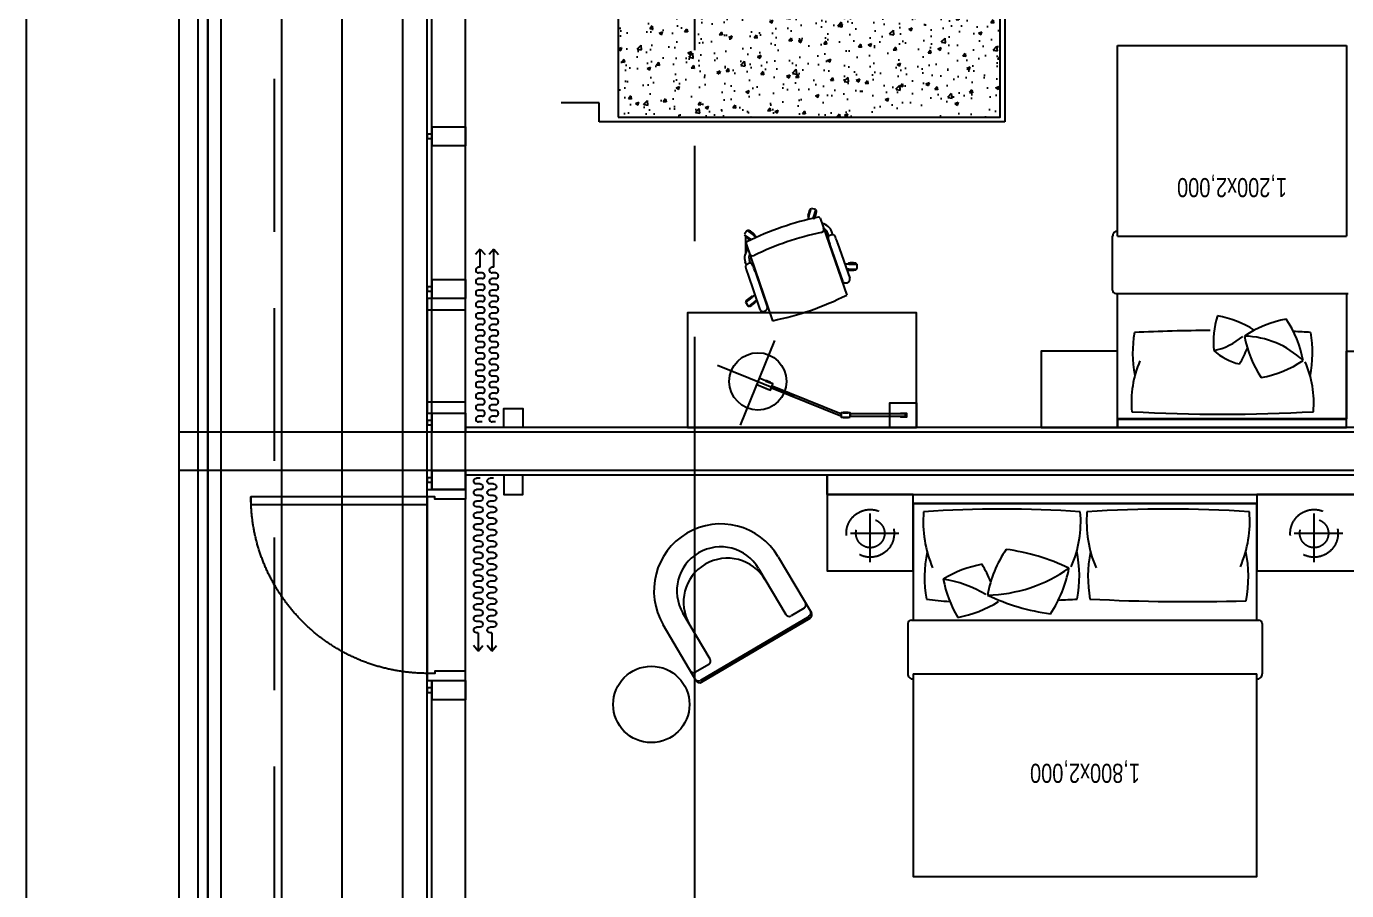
# Model space of a CAD drawing. Header units: millimetres. Extents: x 10000 to 302800, y 6800 to 229018.
# Drawn here: x 175828 to 182743, y 138438 to 142962 of the extents above; entities that cross this region are included whole.
import ezdxf
from ezdxf.enums import TextEntityAlignment as Align

# ---------------------------------------------------------------- set-up
doc = ezdxf.new("R2010")
doc.units = ezdxf.units.MM
doc.header["$LTSCALE"] = 400
doc.header["$MEASUREMENT"] = 0
for name, pattern in [('X-EXT_8F$0$DASHED', [3, 2, -1]), ('X-EXT_8F$0$X-ROOM TYPE-SR-2bay_1$0$PHANTOM2', [1.25, 0.625, -0.125, 0.125, -0.125, 0.125, -0.125]), ('X-GRID_5~ROOF$0$CENTER2', [1.125, 0.75, -0.125, 0.125, -0.125]), ('X-ROOM TYPE-SR-2Bay_2_8F 확장형$0$CONTINOUS', [0]), ('X-ROOM TYPE-SR-2Bay_2_8F 확장형$0$HIDDEN', [0.375, 0.25, -0.125]), ('X-ROOM TYPE-SR-3Bay_8F 확장형$0$CONTINOUS', [0]), ('X-ROOM TYPE-SR-3Bay_8F 확장형$0$X-ROOM TYPE-SR-3Bay$0$X-ROOM TYPE-SR-3Bay$0$HIDDEN2', [4.7625, 3.175, -1.5875])]:
    doc.linetypes.add(name, pattern=pattern)
doc.layers.get('0').update_dxf_attribs({"linetype": 'CONTINUOUS'})
for name, color, linetype in [('A-DIM1', 7, 'CONTINUOUS'), ('X-COL-8F$0$A-COL', 2, 'CONTINUOUS'), ('X-COL-8F$0$A-HAT', 252, 'CONTINUOUS'), ('X-EXT_8F$0$A-254', 254, 'CONTINUOUS'), ('X-EXT_8F$0$A-ELE3', 4, 'CONTINUOUS'), ('X-EXT_8F$0$A-ELE4', 8, 'CONTINUOUS'), ('X-EXT_8F$0$A-ELES', 252, 'CONTINUOUS'), ('X-EXT_8F$0$A-OVHD', 7, 'X-EXT_8F$0$DASHED'), ('X-EXT_8F$0$A-WIN', 6, 'CONTINUOUS'), ('X-EXT_8F$0$X-ROOM TYPE-SR-2bay_1$0$__Door-bomba', 1, 'CONTINUOUS'), ('X-frame Hotel 8F$0$A-WINF', 4, 'CONTINUOUS'), ('X-GRID_5~ROOF$0$A-CEN1', 1, 'X-GRID_5~ROOF$0$CENTER2'), ('X-INT-HOTEL-8F$0$A-WALD', 7, 'CONTINUOUS'), ('X-ROOM TYPE-SR-2Bay_2_8F 확장형$0$.WA_Built-in_Lower', 252, 'CONTINUOUS'), ('X-ROOM TYPE-SR-2Bay_2_8F 확장형$0$.WA_Curtain', 252, 'CONTINUOUS'), ('X-ROOM TYPE-SR-2Bay_2_8F 확장형$0$.WA_FP_Furn', 252, 'X-ROOM TYPE-SR-2Bay_2_8F 확장형$0$CONTINOUS'), ('X-ROOM TYPE-SR-2Bay_2_8F 확장형$0$.WA_Furn', 252, 'CONTINUOUS'), ('X-ROOM TYPE-SR-2Bay_2_8F 확장형$0$.WA_Wall-Fin', 252, 'CONTINUOUS'), ('X-ROOM TYPE-SR-2Bay_2_8F 확장형$0$.WA_Wall-Finish', 252, 'CONTINUOUS'), ('X-ROOM TYPE-SR-2Bay_2_8F 확장형$0$A-WALD', 7, 'CONTINUOUS'), ('X-ROOM TYPE-SR-2Bay_2_8F 확장형$0$WA_Furn', 252, 'CONTINUOUS'), ('X-ROOM TYPE-SR-3Bay_8F 확장형$0$.WA_Built-in_Lower', 252, 'CONTINUOUS'), ('X-ROOM TYPE-SR-3Bay_8F 확장형$0$.WA_Curtain', 252, 'CONTINUOUS'), ('X-ROOM TYPE-SR-3Bay_8F 확장형$0$.WA_FP_Furn', 252, 'X-ROOM TYPE-SR-3Bay_8F 확장형$0$CONTINOUS'), ('X-ROOM TYPE-SR-3Bay_8F 확장형$0$.WA_Wall-Finish', 252, 'CONTINUOUS'), ('X-ROOM TYPE-SR-3Bay_8F 확장형$0$A-WALD', 7, 'CONTINUOUS'), ('X-ROOM TYPE-SR-3Bay_8F 확장형$0$X-ROOM TYPE-SR-3Bay$0$ID_FP-FURN LOOSE', 252, 'CONTINUOUS')]:
    doc.layers.add(name, color=color, linetype=linetype)
doc.styles.add('X-ROOM TYPE-SR-2Bay_2_8F 확장형$0$Hrtext', font='', dxfattribs={"width": 0.8})
doc.styles.add('X-ROOM TYPE-SR-3Bay_8F 확장형$0$Hrtext', font='', dxfattribs={"width": 0.8})
doc.styles.get('X-ROOM TYPE-SR-2Bay_2_8F 확장형$0$Hrtext').set_extended_font_data('Dotum')
doc.styles.get('X-ROOM TYPE-SR-3Bay_8F 확장형$0$Hrtext').set_extended_font_data('Dotum')

# ---------------------------------------------------------------- blocks, each defined once
blk = doc.blocks.new('X-COL-8F$0$1500X2000_5~9F_C7')
at = {"layer": 'X-COL-8F$0$A-HAT'}
h = blk.add_hatch(dxfattribs=at)
h.set_pattern_fill('AR-CONC', color=256)
h.set_pattern_definition([(50, (-174748.82, -56171.2), (182.18467, -15.93909), [19.05, -209.55]), (355, (-174748.82, -56171.2), (-35.24283, 191.05664), [15.24, -167.64]), (100.451, (-174733.63, -56172.53), (146.9425, 175.11669), [16.19, -178.09]), (46.1842, (-174748.82, -56120.4), (271.07904, -42.04233), [28.575, -314.325]), (96.6356, (-174726.23, -56123.9), (237.40423, 247.42556), [24.285, -267.135]), (351.184, (-174748.82, -56120.4), (237.4046, 247.4251), [22.86, -251.46]), (21, (-174723.42, -56133.1), (151.61488, -102.26552), [19.05, -209.55]), (326, (-174723.42, -56133.1), (61.80203, 184.18797), [15.24, -167.64]), (71.4514, (-174710.78, -56141.63), (213.41649, 81.92286), [16.19, -178.09]), (37.5, (-174748.817, -56171.206), (3.088603, 84.55504), [0, -165.608, 0, -170.18, 0, -168.275]), (7.5, (-174748.82, -56171.21), (66.819663, 100.180575), [0, -97.028, 0, -161.798, 0, -64.135]), (327.5, (-174805.46, -56171.206), (135.590595, -5.728744), [0, -63.5, 0, -198.12, 0, -262.89]), (317.5, (-174830.86, -56171.21), (148.12918, 25.42649), [0, -82.55, 0, -131.572, 0, -186.69])])
h.paths.add_polyline_path([(-600, 1350), (-600, -150), (1400, -150), (1400, 1350)])
at = {"layer": 'X-COL-8F$0$A-COL'}
blk.add_lwpolyline([(-600, -150), (1400, -150), (1400, 1350), (-600, 1350)], close=True, dxfattribs=at)
blk = doc.blocks.new('X-COL-8F')
at = {"layer": 'X-COL-8F$0$A-COL'}
blk.add_blockref('X-COL-8F$0$1500X2000_5~9F_C7', (174748.8, 47171.2), dxfattribs=at)
blk = doc.blocks.new('X-EXT_8F$0$X-ROOM TYPE-SR-2bay_1$0$DOOR - 1000')
for points in [[(38, 200), (38, 1124), (78, 1124), (78, 200)], [(0, 0), (50, 0), (50, 160), (38, 160), (38, 200), (0, 200)], [(1000, 0), (950, 0), (950, 160), (962, 160), (962, 200), (1000, 200)]]:
    blk.add_lwpolyline(points, close=True)
at = {"color": 8, "linetype": 'X-EXT_8F$0$X-ROOM TYPE-SR-2bay_1$0$PHANTOM2', "ltscale": 200}
blk.add_arc((38, 200), 924, 0, 90, dxfattribs=at)
blk = doc.blocks.new('X-frame Hotel 8F$0$frame_hotel(24Tglass)')
at = {"layer": 'X-frame Hotel 8F$0$A-WINF'}
for p, q in [((-50, 250), (50, 250)), ((-50, 74), (-50, 250)), ((50, 250), (50, 74)), ((-50, 74), (50, 74)), ((-11.5, 74), (-11.5, 50)), ((11.5, 50), (11.5, 74)), ((-11.5, 50), (11.5, 50))]:
    blk.add_line(p, q, dxfattribs=at)
blk = doc.blocks.new('X-frame Hotel 8F$0$operable window')
for p, q in [((600, 200), (0, 200)), ((0, 200), (0, 0)), ((60, 200), (60, 0)), ((540, 0), (540, 200)), ((600, 0), (600, 200)), ((0, 0), (600, 0))]:
    blk.add_line(p, q)
blk = doc.blocks.new('X-frame Hotel 8F')
for name, p, rotation in [('X-frame Hotel 8F$0$frame_hotel(24Tglass)', (173098.8, 46921.2), 270), ('X-frame Hotel 8F$0$frame_hotel(24Tglass)', (173098.8, 46121.2), 270), ('X-frame Hotel 8F$0$operable window', (173348.8, 45471.2), 90), ('X-frame Hotel 8F$0$frame_hotel(24Tglass)', (173098.8, 45421.2), 270), ('X-frame Hotel 8F$0$frame_hotel(24Tglass)', (173098.8, 45121.2), 270), ('X-frame Hotel 8F$0$frame_hotel(24Tglass)', (173098.8, 44021.2), 270)]:
    blk.add_blockref(name, p, dxfattribs=dict(rotation=rotation))
blk = doc.blocks.new('X-EXT_8F')
at = {"layer": 'X-EXT_8F$0$A-254'}
h = blk.add_hatch(dxfattribs=at)
h.set_pattern_fill('LINE', color=252, scale=100, angle=90)
h.set_pattern_definition([(90, (0, 0), (-317.5, 2e-14), [])])
edge = h.paths.add_edge_path()
edge.add_line((214444.8, 68021.2), (188877.6, 70521.2))
edge.add_line((188877.6, 70521.2), (174255.5, 70521.2))
edge.add_arc((174255.5, 68371.2), 2150, 90, 167)
edge.add_line((172160.6, 68854.9), (172053.9, 68392.8))
edge.add_arc((174148.8, 67909.2), 2150, 167, 180)
edge.add_line((171998.8, 67909.2), (171998.8, 38021.2))
edge.add_arc((174148.8, 38021.2), 2150, 180, 270)
edge.add_line((174148.8, 35871.2), (195098.8, 35871.2))
edge.add_line((195098.8, 35871.2), (195098.8, 36521.2))
edge.add_line((195098.8, 36521.2), (174648.8, 36521.2))
edge.add_arc((174648.8, 38021.2), 1500, 180, 270, ccw=False)
edge.add_line((173148.8, 38021.2), (173148.8, 67371.2))
edge.add_arc((174648.8, 67371.2), 1500, 90, 180, ccw=False)
edge.add_line((174648.8, 68871.2), (187974.8, 68871.2))
edge.add_line((187974.8, 68871.2), (202089.9, 68021.2))
edge.add_line((202089.9, 68021.2), (214444.8, 68021.2))
at = {"layer": 'X-EXT_8F$0$A-254', "color": 252}
blk.add_lwpolyline([(214444.8, 68021.2), (188877.6, 70521.2), (174255.5, 70521.2, 0.349216), (172160.6, 68854.9), (172053.9, 68392.8, 0.056784), (171998.8, 67909.2), (171998.8, 38021.2, 0.414214), (174148.8, 35871.2), (195098.8, 35871.2), (195098.8, 36521.2), (174648.8, 36521.2, -0.414214), (173148.8, 38021.2), (173148.8, 67371.2, -0.414214), (174648.8, 68871.2), (187974.8, 68871.2), (202089.9, 68021.2)], format="xyb", close=True, dxfattribs=at)
at = {"layer": 'X-EXT_8F$0$A-ELE3'}
blk.add_lwpolyline([(195248.8, 36521.2), (195248.8, 35721.2), (174148.8, 35721.2, -0.414214), (171848.8, 38021.2), (171848.8, 67909.2, -0.056784), (171907.8, 68426.5), (172014.4, 68888.6, -0.349216), (174255.5, 70671.2), (188898.8, 70671.2), (216098.8, 68021.2)], format="xyb", dxfattribs=at)
at = {"layer": 'X-EXT_8F$0$A-ELE4'}
for p, q in [((173148.8, 45033.2), (173148.8, 44109.2)), ((173348.8, 44121.2), (173348.8, 45021.2))]:
    blk.add_line(p, q, dxfattribs=at)
blk.add_lwpolyline([(181764.7, 35721.2), (173348.8, 35721.2, -0.414214), (171048.8, 38021.2), (171048.8, 67509.2, -0.056784), (171107.8, 68026.5), (171537.7, 69888.6, -0.349216), (173778.7, 71671.2), (189798.8, 71671.2), (220598.8, 68021.2)], format="xyb", dxfattribs=at)
at = {"layer": 'X-EXT_8F$0$A-ELES', "ltscale": 10}
blk.add_lwpolyline([(173348.8, 45071.2), (173348.8, 48671.2)], dxfattribs=at)
blk.add_lwpolyline([(174648.8, 36721.2, -0.414214), (173348.8, 38021.2), (173348.8, 44071.2)], format="xyb", dxfattribs=at)
at = {"layer": 'X-EXT_8F$0$A-OVHD'}
blk.add_lwpolyline([(195248.8, 36521.2), (195248.8, 35721.2), (174648.8, 35721.2, -0.414214), (172348.8, 38021.2), (172348.8, 67371.2, -0.414214), (174648.8, 69671.2), (187998.8, 69671.2), (211948.8, 68021.2)], format="xyb", dxfattribs=at)
at = {"layer": 'X-EXT_8F$0$A-WIN'}
for p, q in [((173148.8, 45071.2), (173348.8, 45071.2)), ((173148.8, 44071.2), (173348.8, 44071.2))]:
    blk.add_line(p, q, dxfattribs=at)
for points in [[(195148.8, 36521.2), (195148.8, 35821.2), (174148.8, 35821.2, -0.414214), (171948.8, 38021.2), (171948.8, 67909.2, -0.056784), (172005.2, 68404), (172111.9, 68866.1, -0.349216), (174255.5, 70571.2), (188894.3, 70571.2), (214996.2, 68021.2)], [(195098.8, 36521.2), (195098.8, 35871.2), (174148.8, 35871.2, -0.414214), (171998.8, 38021.2), (171998.8, 67909.2, -0.056784), (172053.9, 68392.8), (172160.6, 68854.9, -0.349216), (174255.5, 70521.2), (188892, 70521.2), (214444.8, 68021.2)]]:
    blk.add_lwpolyline(points, format="xyb", dxfattribs=at)
at = {"layer": 'X-EXT_8F$0$A-WIN', "ltscale": 10}
for points in [[(173148.8, 45071.2), (173148.8, 48671.2)], [(173172.8, 45071.2), (173172.8, 48671.2)]]:
    blk.add_lwpolyline(points, dxfattribs=at)
for points in [[(174648.8, 36521.2, -0.414214), (173148.8, 38021.2), (173148.8, 44071.2)], [(174648.8, 36545.2, -0.414214), (173172.8, 38021.2), (173172.8, 44071.2)]]:
    blk.add_lwpolyline(points, format="xyb", dxfattribs=at)
blk.add_blockref('X-frame Hotel 8F', (0, 0))
at = {"layer": 'X-EXT_8F$0$X-ROOM TYPE-SR-2bay_1$0$__Door-bomba', "xscale": -1.000000000000003, "rotation": 90}
blk.add_blockref('X-EXT_8F$0$X-ROOM TYPE-SR-2bay_1$0$DOOR - 1000', (173348.8, 45071.2), dxfattribs=at)
blk = doc.blocks.new('X-GRID_5~ROOF')
at = {"layer": 'X-GRID_5~ROOF$0$A-CEN1', "ltscale": 10}
blk.add_line((174548.8, 81871.2), (174548.8, 33068.4), dxfattribs=at)
blk = doc.blocks.new('X-ROOM TYPE-SR-3Bay_8F 확장형$0$窗帘')
for p, q in [((-375, 52.9), (-375, 70.9)), ((-345, 52.9), (-345, 70.9)), ((-315, 52.9), (-315, 70.9)), ((-285, 52.9), (-285, 70.9)), ((-255, 52.9), (-255, 70.9)), ((-225, 52.9), (-225, 70.9)), ((-195, 52.9), (-195, 70.9)), ((-165, 52.9), (-165, 70.9)), ((-135, 52.9), (-135, 70.9)), ((-105, 52.9), (-105, 70.9)), ((-75, 52.9), (-75, 70.9)), ((-45, 52.9), (-45, 70.9)), ((-15, 52.9), (-15, 70.9)), ((15, 52.9), (15, 70.9)), ((45, 52.9), (45, 70.9)), ((75, 52.9), (75, 70.9)), ((105, 52.9), (105, 70.9)), ((135, 52.9), (135, 70.9)), ((165, 52.9), (165, 70.9)), ((195, 52.9), (195, 70.9)), ((225, 52.9), (225, 70.9)), ((255, 52.9), (255, 70.9)), ((285, 52.9), (285, 70.9)), ((315, 52.9), (315, 70.9)), ((345, 52.9), (345, 70.9)), ((375, 52.9), (375, 70.9)), ((405, 52.9), (405, 70.9)), ((435, 61.9), (435, 70.9)), ((530.1, 61.9), (501.5, 86.5)), ((-375, -18), (-375, 0)), ((-345, -18), (-345, 0)), ((-315, -18), (-315, 0)), ((-285, -18), (-285, 0)), ((-255, -18), (-255, 0)), ((-225, -18), (-225, 0)), ((-195, -18), (-195, 0)), ((-165, -18), (-165, 0)), ((-135, -18), (-135, 0)), ((-105, -18), (-105, 0)), ((-75, -18), (-75, 0)), ((-45, -18), (-45, 0)), ((-15, -18), (-15, 0)), ((15, -18), (15, 0)), ((45, -18), (45, 0)), ((75, -18), (75, 0)), ((105, -18), (105, 0)), ((135, -18), (135, 0)), ((165, -18), (165, 0)), ((195, -18), (195, 0)), ((225, -18), (225, 0)), ((255, -18), (255, 0)), ((285, -18), (285, 0)), ((315, -18), (315, 0)), ((345, -18), (345, 0)), ((375, -18), (375, 0)), ((405, -18), (405, 0)), ((435, 61.9), (530.1, 61.9)), ((435, -9), (435, 0)), ((530.1, 61.9), (501.5, 37.2)), ((530.1, -9), (501.5, 15.7)), ((435, -9), (530.1, -9)), ((530.1, -9), (501.5, -33.7))]:
    blk.add_line(p, q)
for centre, start, end in [((-360, 70.9), 0, 180), ((-300, 70.9), 0, 180), ((-240, 70.9), 0, 180), ((-180, 70.9), 0, 180), ((-120, 70.9), 0, 180), ((-60, 70.9), 0, 180), ((0, 70.9), 0, 180), ((60, 70.9), 0, 180), ((120, 70.9), 0, 180), ((180, 70.9), 0, 180), ((240, 70.9), 0, 180), ((300, 70.9), 0, 180), ((360, 70.9), 0, 180), ((420, 70.9), 0, 180), ((-360, 0), 0, 180), ((-330, 52.9), 180, 0), ((-300, 0), 0, 180), ((-270, 52.9), 180, 0), ((-240, 0), 0, 180), ((-210, 52.9), 180, 0), ((-180, 0), 0, 180), ((-150, 52.9), 180, 0), ((-120, 0), 0, 180), ((-90, 52.9), 180, 0), ((-60, 0), 0, 180), ((-30, 52.9), 180, 0), ((0, 0), 0, 180), ((30, 52.9), 180, 0), ((60, 0), 0, 180), ((90, 52.9), 180, 0), ((120, 0), 0, 180), ((150, 52.9), 180, 0), ((180, 0), 0, 180), ((210, 52.9), 180, 0), ((240, 0), 0, 180), ((270, 52.9), 180, 0), ((300, 0), 0, 180), ((330, 52.9), 180, 0), ((360, 0), 0, 180), ((390, 52.9), 180, 0), ((420, 0), 0, 180), ((-330, -18), 180, 0), ((-270, -18), 180, 0), ((-210, -18), 180, 0), ((-150, -18), 180, 0), ((-90, -18), 180, 0), ((-30, -18), 180, 0), ((30, -18), 180, 0), ((90, -18), 180, 0), ((150, -18), 180, 0), ((210, -18), 180, 0), ((270, -18), 180, 0), ((330, -18), 180, 0), ((390, -18), 180, 0)]:
    blk.add_arc(centre, 15, start, end)
blk = doc.blocks.new('X-ROOM TYPE-SR-3Bay_8F 확장형')
at = {"layer": 'X-ROOM TYPE-SR-3Bay_8F 확장형$0$.WA_FP_Furn'}
for p, q in [((174987.3, 44719.3), (175160.5, 44425.8)), ((174884, 44658.3), (175026.3, 44417.2)), ((174630.1, 44183.4), (174487.8, 44424.5)), ((175148, 44407.7), (174579.6, 44072.3)), ((174585.1, 44063), (175153.5, 44398.4)), ((175122.6, 44450.8), (175053.7, 44410.1)), ((174557.7, 44070), (174384.5, 44363.5)), ((174623.1, 44156), (174554.2, 44115.3))]:
    blk.add_line(p, q, dxfattribs=at)
at = {"layer": 'X-ROOM TYPE-SR-3Bay_8F 확장형$0$.WA_FP_Furn', "ltscale": 0.2}
for p, q in [((175665.7, 44369.5), (175665.7, 44106.5)), ((175684, 44387.7), (177503.7, 44387.7)), ((177522, 44369.5), (177522, 44106.5)), ((175693.8, 44106.5), (177493.8, 44106.5))]:
    blk.add_line(p, q, dxfattribs=at)
for points in [[(175693.8, 45046.2), (175243.8, 45046.2), (175243.8, 44646.2), (175693.8, 44646.2)], [(177493.8, 44999.3), (175693.8, 44999.3), (175693.8, 45046.2), (177493.8, 45046.2)], [(178093.8, 45046.2), (177493.8, 45046.2), (177493.8, 44646.2), (178093.8, 44646.2)]]:
    blk.add_lwpolyline(points, close=True, dxfattribs=at)
for points in [[(177493.8, 44387.7), (177493.8, 44997), (175693.8, 44997), (175693.8, 44387.7)], [(175693.8, 44106.5), (175693.8, 43046.2), (177493.8, 43046.2), (177493.8, 44106.5)]]:
    blk.add_lwpolyline(points, dxfattribs=at)
at = {"layer": 'X-ROOM TYPE-SR-3Bay_8F 확장형$0$.WA_FP_Furn'}
blk.add_circle((174322.1, 43946.5), 200, dxfattribs=at)
at = {"layer": 'X-ROOM TYPE-SR-3Bay_8F 확장형$0$.WA_FP_Furn', "ltscale": 0.2}
for centre, radius, start, end in [((176366, 44903.9), 620, 175.25774, 203.06612), ((176158.6, 38916.1), 6053, 86.11147, 93.88853), ((175978.7, 44904.7), 592.6, 336.43091, 4.8797), ((177221.9, 44903.9), 620, 175.25774, 203.06612), ((177029.3, 38472.9), 6496.2, 86.24652, 93.75348), ((176864.2, 44904.7), 592.6, 336.43091, 4.8797), ((176388.4, 44614.5), 635.3, 168.24542, 190.57087), ((176688.5, 44412.8), 614.4, 145.80513, 170.0249), ((176040.5, 43683.7), 1083.4, 64.34682, 82.58507), ((175902.9, 44616.5), 661.2, 349.67408, 11.6159), ((177244.3, 44614.5), 635.3, 168.24542, 190.57087), ((176788.4, 44616.5), 661.2, 348.90565, 11.6159), ((176162.2, 44091.5), 598.3, 100.39347, 121.28239), ((175551.1, 44373.6), 589.1, 21.36382, 31.339), ((175754.8, 43996), 614.5, 58.73179, 80.94038), ((176431, 44708.6), 589.1, 190.33687, 211.339), ((176070.2, 45273.1), 754, 271.00663, 305.64153), ((175904.5, 44766.7), 614.4, 325.80513, 350.0249), ((175939.1, 45673.1), 1188.2, 261.51488, 267.41526), ((175820, 44990.7), 598.3, 280.39347, 302.33026), ((176552.5, 45495.8), 1083.4, 244.34682, 262.58507), ((176109, 52086), 7601, 272.60426, 273.35146), ((177139, 54862.3), 10377.4, 267.13203, 271.64693), ((175684, 44369.5), 18.2, 90, 180), ((177503.7, 44369.5), 18.2, 0, 90.00284), ((175691.5, 44105.3), 25.8, 177.32526, 275.29964), ((177496.2, 44105.3), 25.8, 264.70036, 2.67474)]:
    blk.add_arc(centre, radius, start, end, dxfattribs=at)
at = {"layer": 'X-ROOM TYPE-SR-3Bay_8F 확장형$0$.WA_FP_Furn'}
for centre, radius, start, end in [((174685.9, 44541.4), 350, 30.55008, 210.55008), ((174685.9, 44541.4), 230, 30.55008, 210.55008), ((174720.8, 44482.2), 230, 30.55008, 210.55008), ((175112.4, 44468), 20, 300.55008, 30.55008), ((175043.5, 44427.4), 20, 210.55008, 300.55008), ((175137.8, 44425), 20, 300.55008, 30.55008), ((175143.3, 44415.7), 20, 300.55008, 30.55008), ((174544, 44132.6), 20, 210.55008, 300.55008), ((174612.9, 44173.2), 20, 300.55008, 30.55008), ((174569.4, 44089.5), 20, 210.55008, 300.55008), ((174574.9, 44080.2), 20, 210.55008, 300.55008)]:
    blk.add_arc(centre, radius, start, end, dxfattribs=at)
at = {"layer": 'X-ROOM TYPE-SR-3Bay_8F 확장형$0$.WA_Wall-Finish'}
blk.add_line((178093.8, 45146.2), (173348.7, 45146.2), dxfattribs=at)
at = {"layer": 'X-ROOM TYPE-SR-3Bay_8F 확장형$0$.WA_Wall-Finish', "ltscale": 2}
blk.add_line((175243.8, 45046.2), (175243.8, 45146.2), dxfattribs=at)
at = {"layer": 'X-ROOM TYPE-SR-3Bay_8F 확장형$0$.WA_Wall-Finish'}
blk.add_lwpolyline([(173548.7, 45146.2), (173548.7, 45046.2), (173648.7, 45046.2), (173648.7, 45146.2)], dxfattribs=at)
at = {"layer": 'X-ROOM TYPE-SR-3Bay_8F 확장형$0$.WA_Wall-Finish', "ltscale": 2}
blk.add_lwpolyline([(175243.8, 45046.2), (178093.8, 45046.2), (178093.8, 45146.2), (175243.8, 45146.2)], close=True, dxfattribs=at)
at = {"layer": 'X-ROOM TYPE-SR-3Bay_8F 확장형$0$A-WALD'}
for points in [[(181843.7, 45871.2), (181843.7, 45671), (180008.8, 45671.1), (180008.8, 45171.2), (173348.7, 45171.2)], [(181578.6, 45871.2), (179808.8, 45871.2), (179808.8, 45371.2), (173348.7, 45371.2)]]:
    blk.add_lwpolyline(points, dxfattribs=at)
at = {"layer": 'X-ROOM TYPE-SR-3Bay_8F 확장형$0$X-ROOM TYPE-SR-3Bay$0$ID_FP-FURN LOOSE', "linetype": 'X-ROOM TYPE-SR-3Bay_8F 확장형$0$X-ROOM TYPE-SR-3Bay$0$X-ROOM TYPE-SR-3Bay$0$HIDDEN2', "ltscale": 0.2}
for p, q in [((175468.8, 44692), (175468.8, 44992)), ((177793.8, 44692.1), (177793.8, 44992.1)), ((175618.8, 44842), (175318.8, 44842)), ((177943.8, 44842.1), (177643.8, 44842.1))]:
    blk.add_line(p, q, dxfattribs=at)
for centre, radius in [((175468.8, 44842), 125), ((177793.8, 44842.1), 125), ((175468.8, 44842), 75), ((177793.8, 44842.1), 75)]:
    blk.add_circle(centre, radius, dxfattribs=at)
at = {"layer": 'X-ROOM TYPE-SR-3Bay_8F 확장형$0$.WA_Curtain', "xscale": -0.9999999999999997, "rotation": 89.99999754206573}
blk.add_blockref('X-ROOM TYPE-SR-3Bay_8F 확장형$0$窗帘', (173477.6, 44756.1), dxfattribs=at)
at = {"layer": 'X-ROOM TYPE-SR-3Bay_8F 확장형$0$.WA_Built-in_Lower', "ltscale": 2, "style": 'X-ROOM TYPE-SR-3Bay_8F 확장형$0$Hrtext', "width": 0.8}
blk.add_text('1,800x2,000', height=100, rotation=180, dxfattribs=at).set_placement((176593.8, 43586), align=Align.MIDDLE_CENTER)
blk = doc.blocks.new('X-ROOM TYPE-SR-2Bay_2_8F 확장형$0$窗帘')
for p, q in [((-375, 52.9), (-375, 70.9)), ((-345, 52.9), (-345, 70.9)), ((-315, 52.9), (-315, 70.9)), ((-285, 52.9), (-285, 70.9)), ((-255, 52.9), (-255, 70.9)), ((-225, 52.9), (-225, 70.9)), ((-195, 52.9), (-195, 70.9)), ((-165, 52.9), (-165, 70.9)), ((-135, 52.9), (-135, 70.9)), ((-105, 52.9), (-105, 70.9)), ((-75, 52.9), (-75, 70.9)), ((-45, 52.9), (-45, 70.9)), ((-15, 52.9), (-15, 70.9)), ((15, 52.9), (15, 70.9)), ((45, 52.9), (45, 70.9)), ((75, 52.9), (75, 70.9)), ((105, 52.9), (105, 70.9)), ((135, 52.9), (135, 70.9)), ((165, 52.9), (165, 70.9)), ((195, 52.9), (195, 70.9)), ((225, 52.9), (225, 70.9)), ((255, 52.9), (255, 70.9)), ((285, 52.9), (285, 70.9)), ((315, 52.9), (315, 70.9)), ((345, 52.9), (345, 70.9)), ((375, 52.9), (375, 70.9)), ((405, 52.9), (405, 70.9)), ((435, 61.9), (435, 70.9)), ((530.1, 61.9), (501.5, 86.5)), ((-375, -18), (-375, 0)), ((-345, -18), (-345, 0)), ((-315, -18), (-315, 0)), ((-285, -18), (-285, 0)), ((-255, -18), (-255, 0)), ((-225, -18), (-225, 0)), ((-195, -18), (-195, 0)), ((-165, -18), (-165, 0)), ((-135, -18), (-135, 0)), ((-105, -18), (-105, 0)), ((-75, -18), (-75, 0)), ((-45, -18), (-45, 0)), ((-15, -18), (-15, 0)), ((15, -18), (15, 0)), ((45, -18), (45, 0)), ((75, -18), (75, 0)), ((105, -18), (105, 0)), ((135, -18), (135, 0)), ((165, -18), (165, 0)), ((195, -18), (195, 0)), ((225, -18), (225, 0)), ((255, -18), (255, 0)), ((285, -18), (285, 0)), ((315, -18), (315, 0)), ((345, -18), (345, 0)), ((375, -18), (375, 0)), ((405, -18), (405, 0)), ((435, 61.9), (530.1, 61.9)), ((435, -9), (435, 0)), ((530.1, 61.9), (501.5, 37.2)), ((530.1, -9), (501.5, 15.7)), ((435, -9), (530.1, -9)), ((530.1, -9), (501.5, -33.7))]:
    blk.add_line(p, q)
for centre, start, end in [((-360, 70.9), 0, 180), ((-300, 70.9), 0, 180), ((-240, 70.9), 0, 180), ((-180, 70.9), 0, 180), ((-120, 70.9), 0, 180), ((-60, 70.9), 0, 180), ((0, 70.9), 0, 180), ((60, 70.9), 0, 180), ((120, 70.9), 0, 180), ((180, 70.9), 0, 180), ((240, 70.9), 0, 180), ((300, 70.9), 0, 180), ((360, 70.9), 0, 180), ((420, 70.9), 0, 180), ((-360, 0), 0, 180), ((-330, 52.9), 180, 0), ((-300, 0), 0, 180), ((-270, 52.9), 180, 0), ((-240, 0), 0, 180), ((-210, 52.9), 180, 0), ((-180, 0), 0, 180), ((-150, 52.9), 180, 0), ((-120, 0), 0, 180), ((-90, 52.9), 180, 0), ((-60, 0), 0, 180), ((-30, 52.9), 180, 0), ((0, 0), 0, 180), ((30, 52.9), 180, 0), ((60, 0), 0, 180), ((90, 52.9), 180, 0), ((120, 0), 0, 180), ((150, 52.9), 180, 0), ((180, 0), 0, 180), ((210, 52.9), 180, 0), ((240, 0), 0, 180), ((270, 52.9), 180, 0), ((300, 0), 0, 180), ((330, 52.9), 180, 0), ((360, 0), 0, 180), ((390, 52.9), 180, 0), ((420, 0), 0, 180), ((-330, -18), 180, 0), ((-270, -18), 180, 0), ((-210, -18), 180, 0), ((-150, -18), 180, 0), ((-90, -18), 180, 0), ((-30, -18), 180, 0), ((30, -18), 180, 0), ((90, -18), 180, 0), ((150, -18), 180, 0), ((210, -18), 180, 0), ((270, -18), 180, 0), ((330, -18), 180, 0), ((390, -18), 180, 0)]:
    blk.add_arc(centre, 15, start, end)
blk = doc.blocks.new('X-ROOM TYPE-SR-2Bay_2_8F 확장형$0$LAMP')
at = {"layer": 'X-ROOM TYPE-SR-2Bay_2_8F 확장형$0$.WA_Furn', "linetype": 'X-ROOM TYPE-SR-2Bay_2_8F 확장형$0$HIDDEN', "ltscale": 200}
for p, q in [((73353.6, 26082.9), (73533.2, 26526.9)), ((73651.1, 26211.6), (73251, 26373.4))]:
    blk.add_line(p, q, dxfattribs=at)
at = {"layer": 'X-ROOM TYPE-SR-2Bay_2_8F 확장형$0$.WA_Furn', "ltscale": 200}
for points in [[(72609.2, 26538.3), (72749.2, 26538.3), (72749.2, 26408.3), (72609.2, 26408.3)], [(72992.9, 26486.8), (72992.9, 26484.4), (72967.6, 26484.4), (72967.6, 26486.8)], [(72956.8, 26484.4), (72956.8, 26462.2), (73003.6, 26462.2), (73003.6, 26484.4)], [(72992.9, 26459.8), (72992.9, 26462.2), (72967.6, 26462.2), (72967.6, 26459.8)], [(73446.7, 26313.1), (73374.4, 26342.4), (73361.3, 26309.9), (73433.6, 26280.7)], [(73397.2, 26292.8), (73398.1, 26295.1), (73374.6, 26304.6), (73373.7, 26302.3)], [(73412.1, 26329.7), (73411.2, 26327.5), (73387.7, 26337), (73388.6, 26339.2)]]:
    blk.add_lwpolyline(points, close=True, dxfattribs=at)
for points in [[(72691.4, 26467.2), (72691.4, 26463.2), (72662.8, 26463.2), (72662.8, 26483.4), (72691.4, 26483.4), (72691.4, 26479.4)], [(72956.8, 26467.2), (72956.8, 26479.4), (72666.8, 26479.4), (72666.8, 26467.2), (72956.8, 26467.2)], [(73369.7, 26330.8), (73006.1, 26477.8), (73002.3, 26468.6), (73365.9, 26321.6)]]:
    blk.add_lwpolyline(points, dxfattribs=at)
blk.add_circle((73440.2, 26296.9), 150, dxfattribs=at)
blk = doc.blocks.new('X-ROOM TYPE-SR-2Bay_2_8F 확장형')
at = {"layer": 'X-ROOM TYPE-SR-2Bay_2_8F 확장형$0$.WA_FP_Furn', "ltscale": 0.2}
for p, q in [((176763.9, 46398.7), (176763.9, 47396.2)), ((176763.9, 47396.2), (177963.9, 47396.2)), ((177963.9, 47396.2), (177963.9, 46398.7)), ((175147.7, 46503.3), (175159.5, 46542.1)), ((175182.9, 46536.8), (175161.6, 46543.3)), ((175147.8, 46503.9), (175141.4, 46484.9)), ((175145.4, 46499), (175146.1, 46498.8)), ((175170.9, 46491.2), (175171.7, 46491)), ((175172.3, 46496.4), (175171.1, 46491.9)), ((175172.2, 46495.8), (175184, 46534.6)), ((175183.3, 46532.2), (175184.8, 46531.7)), ((175206.9, 46491.9), (175345.5, 46089.8)), ((174822.8, 46426.5), (174810.1, 46408.3)), ((174843.8, 46382.6), (174810.5, 46405.9)), ((174858.5, 46403.6), (174825.2, 46426.9)), ((174827.3, 46425.4), (174828.2, 46426.7)), ((174857.9, 46404), (174874.5, 46393.2)), ((174862.4, 46401.1), (174862.9, 46401.7)), ((175251.8, 46397.4), (175246.3, 46413.3)), ((175273.3, 46405), (175267.8, 46420.7)), ((174816.9, 46313.2), (174816.9, 46394.1)), ((174818.5, 46358.3), (174957.3, 45955.6)), ((174843.3, 46383), (174846.8, 46380.4)), ((175259.3, 46348.3), (175322.8, 46164)), ((175298.1, 46361.7), (175361.6, 46177.4)), ((176738.4, 46115.3), (176738.4, 46398.7)), ((176763.9, 46398.7), (177963.9, 46398.7)), ((174819.8, 46248.7), (174814.4, 46264.4)), ((174841.4, 46255.9), (174835.9, 46271.8)), ((174826.9, 46199.3), (174890.5, 46015)), ((174865.7, 46212.6), (174929.3, 46028.3)), ((175356.7, 46251.5), (175336, 46251.8)), ((175357.1, 46225.9), (175345.1, 46225.3)), ((175351.3, 46251.6), (175351.3, 46252.4)), ((175351.8, 46224.9), (175351.8, 46225.7)), ((175356, 46251.6), (175396.6, 46252.3)), ((175356.5, 46225.9), (175397.1, 46226.6)), ((175394.1, 46252.2), (175394, 46253.4)), ((175394.5, 46226.6), (175394.5, 46225.4)), ((175398.4, 46250.6), (175398.8, 46228.4)), ((174849.2, 46076.8), (174816.8, 46052.4)), ((174818.8, 46053.9), (174818.1, 46054.8)), ((174864.6, 46056.3), (174832.2, 46031.9)), ((174848.7, 46076.4), (174864.8, 46089.4)), ((174852.9, 46079.8), (174852.4, 46080.4)), ((174864.1, 46056), (174874, 46062.9)), ((174868.9, 46058.5), (174868.5, 46059)), ((176754.9, 46098.7), (177972.9, 46098.7)), ((174816.4, 46050), (174829.8, 46032.2)), ((174834.3, 46033.4), (174835, 46032.5))]:
    blk.add_line(p, q, dxfattribs=at)
blk.add_lwpolyline([(177963.9, 46098.7), (177963.9, 45440.9), (176763.9, 45440.9), (176763.9, 46098.7)], dxfattribs=at)
for points in [[(174511.4, 45396.2), (175711.4, 45396.2), (175711.4, 45996.2), (174511.4, 45996.2)], [(176763.9, 45796.2), (176363.9, 45796.2), (176363.9, 45396.2), (176763.9, 45396.2)], [(177963.9, 45796.2), (178363.9, 45796.2), (178363.9, 45396.2), (177963.9, 45396.2)], [(177963.9, 45438.8), (176763.9, 45438.8), (176763.9, 45396.2), (177963.9, 45396.2)]]:
    blk.add_lwpolyline(points, close=True, dxfattribs=at)
for centre, radius, start, end in [((175156.4, 46535.9), 4.28, 73.02261, 155.51959), ((175506.3, 44989.8), 1539, 101.58963, 116.36779), ((175269.2, 46484.5), 128.2, 155.51959, 171.37632), ((175146.7, 46503.1), 4.28, 171.37632, 253.02261), ((175172.9, 46495.1), 4.28, 253.02261, 334.66889), ((175060.9, 46548.2), 128.2, 334.66889, 350.52562), ((175182.4, 46535.1), 1.71, 343.02261, 73.02261), ((175183.2, 46527.7), 4.28, 350.52562, 73.02261), ((175198.8, 46489.1), 8.55, 19.02261, 101.58963), ((174824.2, 46425.5), 1.71, 55.02261, 145.02261), ((174831.5, 46423.9), 4.28, 62.52562, 145.02261), ((174774.3, 46314), 128.2, 46.66889, 62.52562), ((175533, 44912.4), 1539, 102.03011, 115.92884), ((174859.4, 46404.1), 4.28, 325.02261, 46.66889), ((175208.6, 46434.3), 17.1, 282.03011, 19.02261), ((175206.2, 46399.5), 65.2, 19.02261, 80.86932), ((175206.2, 46399.5), 42.5, 19.02261, 62.60681), ((175271.4, 46376.2), 28.9, 72.41139, 145.63383), ((175279.3, 46403.1), 1.05, 31.5885, 38.20814), ((175193.8, 46350.5), 101.4, 24.2977, 31.5885), ((176761.7, 46399.8), 23.4, 84.70036, 182.67474), ((174899.2, 46492.5), 128.2, 227.51959, 243.31189), ((174826.5, 46361), 8.55, 116.36779, 199.02261), ((175248.6, 46392.5), 1.05, 179.83707, 186.45671), ((175348.3, 46403.8), 101.4, 186.45671, 193.74751), ((175495.3, 46439.7), 252.8, 193.74751, 196.83246), ((175733.3, 46511.7), 501.4, 196.83246, 199.02261), ((175055.9, 46288.2), 252.8, 21.21275, 24.2977), ((174824.1, 46198.3), 501.4, 19.02261, 21.21275), ((174876, 46285.7), 65.2, 137.1759, 199.02261), ((174876, 46285.7), 42.5, 155.43841, 199.02261), ((174852.6, 46311.8), 17.1, 199.02261, 295.92884), ((174839, 46227.1), 28.9, 72.41139, 145.63383), ((174816.2, 46243.4), 1.05, 179.83707, 186.45671), ((174916, 46254.7), 101.4, 186.45671, 193.74751), ((175063, 46290.7), 252.8, 193.74751, 196.83246), ((175301, 46362.7), 501.4, 196.83246, 199.02261), ((174846.9, 46254), 1.05, 31.5885, 38.20814), ((174761.4, 46201.4), 101.4, 24.2977, 31.5885), ((174623.5, 46139.2), 252.8, 21.21275, 24.2977), ((174391.7, 46049.2), 501.4, 19.02261, 21.21275), ((175355.6, 46252.5), 4.28, 99.37632, 181.02261), ((175356.1, 46225), 4.28, 181.02261, 262.66889), ((175375.8, 46130.1), 128.2, 83.51959, 99.37632), ((175371.9, 46348), 128.2, 262.66889, 278.52562), ((175389.8, 46253.3), 4.28, 1.02261, 83.51959), ((175390.3, 46225.4), 4.28, 278.52562, 1.02261), ((175396.7, 46250.6), 1.71, 1.54949, 91.54949), ((175397.1, 46228.4), 1.71, 271.02261, 1.02261), ((175336.4, 46168.7), 14.3, 199.02261, 225.45257), ((175338.7, 46171.1), 17.7, 225.45257, 249.21703), ((175339.8, 46173.9), 20.7, 249.21703, 269.97906), ((175339.8, 46177.8), 24.6, 269.97906, 289.02261), ((175339.8, 46177.8), 24.6, 289.02261, 308.06615), ((175342.2, 46174.7), 20.7, 308.06615, 328.82818), ((175344.8, 46173.2), 17.7, 328.82818, 352.59264), ((175348.1, 46172.7), 14.3, 352.59264, 19.02261), ((174821.5, 46057.4), 4.28, 134.52562, 217.02261), ((174908.5, 45969), 128.2, 118.66889, 134.52562), ((174849, 46077.8), 4.28, 37.02261, 118.66889), ((174865.5, 46055.9), 4.28, 315.37632, 37.02261), ((174653.1, 47464.3), 1539, 281.39743, 296.73515), ((176754.9, 46115.3), 16.6, 180, 270), ((174817.8, 46051), 1.71, 126.49572, 216.49572), ((174831.2, 46033.3), 1.71, 217.02261, 307.02261), ((174838.4, 46035.1), 4.28, 217.02261, 299.51959), ((174777.3, 46143), 128.2, 299.51959, 315.37632), ((174904, 46019.6), 14.3, 199.02261, 225.45257), ((174906.4, 46022), 17.7, 225.45257, 249.21703), ((174907.4, 46024.8), 20.7, 249.21703, 269.97906), ((174907.4, 46028.7), 24.6, 269.97906, 289.02261), ((174907.4, 46028.7), 24.6, 289.02261, 308.06615), ((174909.8, 46025.7), 20.7, 308.06615, 328.82818), ((174912.4, 46024.1), 17.7, 328.82818, 352.59264), ((174915.7, 46023.7), 14.3, 352.59264, 19.02261), ((177739.6, 45840.9), 473.1, 162.76533, 185.1033), ((177189.8, 45446.6), 543.4, 57.66974, 79.60653), ((177746.7, 45405.9), 566.4, 100.05608, 124.11389), ((177186.3, 45650), 557.9, 9.9751, 34.19487), ((177419.9, 45788.3), 577, 169.42913, 191.75458), ((177422.6, 32142.1), 13763.9, 90.7211, 92.37299), ((177196.9, 46138), 346.6, 281.91569, 310.12471), ((177416.8, 45414.4), 460.6, 46.16965, 88.4789), ((177978.6, 45971.5), 557.9, 189.9751, 214.19487), ((177372.1, 39003.1), 6902.9, 86.64854, 87.39574), ((177184.9, 45786.5), 600.5, 348.3841, 10.32592), ((177480.7, 46041.6), 322.4, 228.84095, 255.98347), ((176945.7, 46007), 535, 328.661, 338.63618), ((177399.5, 45525.5), 563.1, 156.9339, 184.74226), ((177418.2, 46215.6), 566.4, 280.05608, 304.11389), ((177253.7, 45524.7), 538.1, 355.1203, 23.56909), ((177314.1, 54414.3), 8948.1, 266.95243, 273.04757)]:
    blk.add_arc(centre, radius, start, end, dxfattribs=at)
at = {"layer": 'X-ROOM TYPE-SR-2Bay_2_8F 확장형$0$.WA_Furn'}
blk.add_line((175645.3, 45396.2), (174647.8, 45396.2), dxfattribs=at)
at = {"layer": 'X-ROOM TYPE-SR-2Bay_2_8F 확장형$0$.WA_Wall-Fin'}
blk.add_lwpolyline([(173548.9, 45396.2), (173548.9, 45496.2), (173648.9, 45496.2), (173648.9, 45396.2)], dxfattribs=at)
at = {"layer": 'X-ROOM TYPE-SR-2Bay_2_8F 확장형$0$.WA_Wall-Finish'}
for p, q in [((176173.9, 48376.2), (176173.9, 46996.2)), ((174048.8, 47096.2), (173849, 47096.2)), ((174048.8, 46996.2), (174048.8, 47096.2)), ((176173.9, 46996.2), (174048.8, 46996.2)), ((179153.9, 45396.2), (173348.9, 45396.2))]:
    blk.add_line(p, q, dxfattribs=at)
at = {"layer": 'X-ROOM TYPE-SR-2Bay_2_8F 확장형$0$A-WALD'}
for points in [[(183798.6, 52001.2), (183798.9, 47871.2), (181578.9, 47871.2), (181578.9, 45871.2), (179809.1, 45871.2), (179809.1, 45371.2), (173349, 45371.2)], [(181878.9, 45871.1), (181878.9, 45671.1), (180009.1, 45671.1), (180009.1, 45171.2), (173349, 45171.2)]]:
    blk.add_lwpolyline(points, dxfattribs=at)
at = {"layer": 'X-ROOM TYPE-SR-2Bay_2_8F 확장형$0$.WA_Curtain', "rotation": 90.00000256132081}
blk.add_blockref('X-ROOM TYPE-SR-2Bay_2_8F 확장형$0$窗帘', (173488.2, 45800.6), dxfattribs=at)
at = {"layer": 'X-ROOM TYPE-SR-2Bay_2_8F 확장형$0$WA_Furn', "rotation": 180}
blk.add_blockref('X-ROOM TYPE-SR-2Bay_2_8F 확장형$0$LAMP', (248320.6, 71934.6), dxfattribs=at)
at = {"layer": 'X-ROOM TYPE-SR-2Bay_2_8F 확장형$0$.WA_Built-in_Lower', "ltscale": 2, "style": 'X-ROOM TYPE-SR-2Bay_2_8F 확장형$0$Hrtext', "width": 0.8}
blk.add_text('1,200x2,000', height=100, rotation=180, dxfattribs=at).set_placement((177363.9, 46652.3), align=Align.MIDDLE_CENTER)
blk = doc.blocks.new('X-INT-HOTEL-8F')
at = {"layer": 'X-INT-HOTEL-8F$0$A-WALD'}
blk.add_line((171848.8, 45171.2), (171848.8, 45371.2, 0), dxfattribs=at)
at = {"layer": 'X-INT-HOTEL-8F$0$A-WALD', "elevation": 0}
for points in [[(173348.8, 45371.2), (171848.8, 45371.2)], [(173348.8, 45171.2), (171848.8, 45171.2)]]:
    blk.add_lwpolyline(points, dxfattribs=at)
for name in ['X-ROOM TYPE-SR-2Bay_2_8F 확장형', 'X-ROOM TYPE-SR-3Bay_8F 확장형']:
    blk.add_blockref(name, (0, 0))
blk = doc.blocks.new('X-BASE-8F')
for name in ['X-GRID_5~ROOF', 'X-EXT_8F', 'X-COL-8F']:
    blk.add_blockref(name, (0, 0))
blk.add_blockref('X-INT-HOTEL-8F', (0, 0))

msp = doc.modelspace()

# ---------------------------------------------------------------- block references
at = {"layer": 'A-DIM1'}
msp.add_blockref('X-BASE-8F', (4779.3, 95465.6), dxfattribs=at)

doc.saveas('drawing.dxf')
